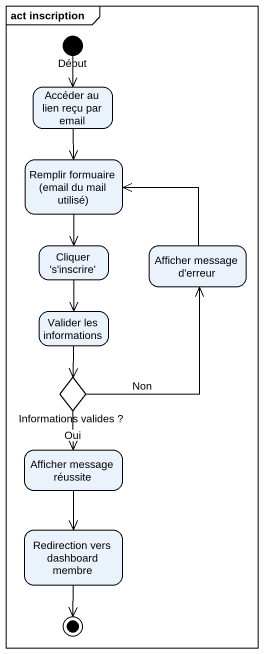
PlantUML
@startuml
mainframe act inscription
hide empty description
state Début <<start>>
state "Accéder au lien reçu par email" as Accéder_au_lien_reçu_par
state "Remplir formuaire (email du mail utilisé)" as Remplir_formuaire_email_du
state "Cliquer 's'inscrire'" as Cliquer_s_inscrire
state "Afficher message d'erreur" as Afficher_message_d_erreur
state "Valider les informations" as Valider_les_informations
state "Informations valides ?" as Informations_valides <<choice>>
state "Afficher message réussite" as Afficher_message_réussite
state "Redirection vers dashboard membre" as Redirection_vers_dashboard
Début --> Accéder_au_lien_reçu_par
Accéder_au_lien_reçu_par --> Remplir_formuaire_email_du
Remplir_formuaire_email_du --> Cliquer_s_inscrire
Cliquer_s_inscrire --> Valider_les_informations
Afficher_message_d_erreur -up-> Remplir_formuaire_email_du
Valider_les_informations --> Informations_valides
Informations_valides -up-> Afficher_message_d_erreur : Non
Informations_valides --> Afficher_message_réussite : Oui
Afficher_message_réussite --> Redirection_vers_dashboard
Redirection_vers_dashboard --> [*]
@enduml
